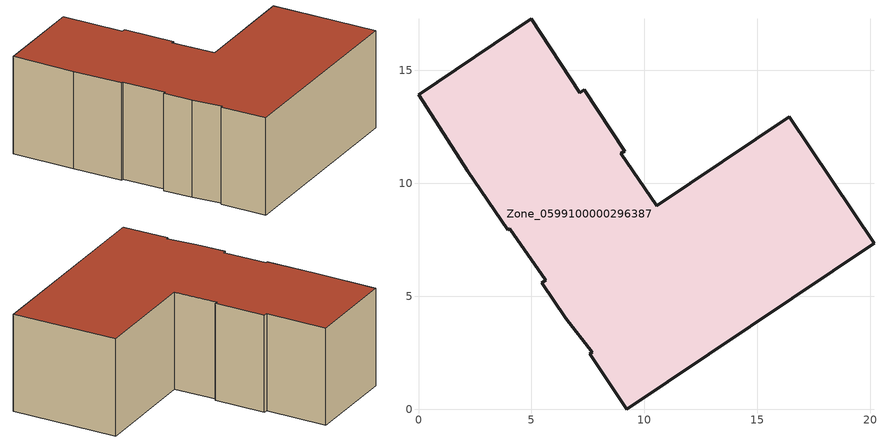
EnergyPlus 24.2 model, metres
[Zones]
Zone_0599100000296387
 floor ground (C_G): 7.58,2.45 7.7,2.53 6.52,4.03 5.47,5.59 5.63,5.71 4.03,8.01 3.95,7.95 2.18,10.54 0,13.94 4.98,17.29 7.14,14.01 7.34,14.14 9.12,11.43 8.95,11.33 10.55,9.02 16.4,12.96 20.16,7.35 9.22,0 z0
 wall outside (C_F): 16.4,12.96 10.55,9.02 8.95,11.33 9.12,11.43 7.34,14.14 7.14,14.01 4.98,17.29 0,13.94 2.18,10.54 3.95,7.95 4.03,8.01 5.63,5.71 5.47,5.59 6.52,4.03 7.7,2.53 7.58,2.45 9.22,0 20.16,7.35 16.4,12.96 z0:6.24
 roof outside (C_R): 7.7,2.53 7.58,2.45 9.22,0 20.16,7.35 16.4,12.96 10.55,9.02 8.95,11.33 9.12,11.43 7.34,14.14 7.14,14.01 4.98,17.29 0,13.94 2.18,10.54 3.95,7.95 4.03,8.01 5.63,5.71 5.47,5.59 6.52,4.03 z6.24
[BUILDING]
Pand.0599100000296387: North Axis=0; Terrain=City; Loads Convergence Tolerance Value=0.04; Temperature Convergence Tolerance Value=0.4; Solar Distribution=FullExterior; Maximum Number of Warmup Days=25; Minimum Number of Warmup Days=1
[Site:Location]
Rotterdam.The.Hague.AP_ZH_NLD Design_Conditions: Latitude=51.96; Longitude=4.45; Time Zone=1; Elevation=-4.5
[SITE:GROUNDTEMPERATURE:BUILDINGSURFACE]
18, 18, 18, 18, 18, 18, 18, 18, 18, 18, 18, 18
[MATERIAL] Thermal Absorptance=0.9; Solar Absorptance=0.7; Visible Absorptance=0.7
Name | Roughness | Thickness | Conductivity | Density | Specific Heat
G.D.1965 | MediumSmooth | 0.15 | 1 | 540 | 1210
F.D.1965 | Rough | 0.3 | 0.857143 | 1920 | 840
R.D.1965 | MediumRough | 0.2 | 0.08 | 1500 | 1000
[CONSTRUCTION]
C_G: G.D.1965
C_F: F.D.1965
C_R: R.D.1965
[ZONE]
Zone_0599100000296387: Type=1; Multiplier=1; Ceiling Height=Autocalculate; Volume=Autocalculate; Floor Area=autocalculate; Part of Total Floor Area=Yes
[ZONEINFILTRATION:DESIGNFLOWRATE]
Infil_Zone_0599100000296387: Zone or ZoneList or Space or SpaceList=Zone_0599100000296387; Schedule=AlwaysOn; Design Flow Rate Calculation Method=Flow/Area; Flow Rate per Floor Area=0.0042; Constant Term Coefficient=1; Temperature Term Coefficient=0; Velocity Term Coefficient=0; Velocity Squared Term Coefficient=0
[HVACTEMPLATE:ZONE:IDEALLOADSAIRSYSTEM]
Zone_0599100000296387: Maximum Heating Supply Air Temperature=50; Minimum Cooling Supply Air Temperature=13; Maximum Heating Supply Air Humidity Ratio=0.0156; Minimum Cooling Supply Air Humidity Ratio=0.0077; Heating Limit=NoLimit; Cooling Limit=NoLimit; Dehumidification Control Type=ConstantSensibleHeatRatio; Cooling Sensible Heat Ratio=0.7; Dehumidification Setpoint=60; Humidification Control Type=None; Humidification Setpoint=30; Outdoor Air Method=None; Outdoor Air Flow Rate per Person=0.00944; Outdoor Air Flow Rate per Zone Floor Area=0; Outdoor Air Flow Rate per Zone=0; Demand Controlled Ventilation Type=None; Outdoor Air Economizer Type=NoEconomizer; Heat Recovery Type=None; Sensible Heat Recovery Effectiveness=0.7; Latent Heat Recovery Effectiveness=0.65
[ZONECONTROL:THERMOSTAT]
ThermostatControl_Zone_0599100000296387: Zone or ZoneList=Zone_0599100000296387; Control Type Schedule=DualSetpointControlType; Control 1=Thermostat_Zone_0599100000296387; Temperature Difference Between Cutout And Setpoint=0
[THERMOSTATSETPOINT:DUALSETPOINT]
Thermostat_Zone_0599100000296387: Heating Setpoint Temperature Schedule=HeatingSetpoint_Zone_0599100000296387; Cooling Setpoint Temperature Schedule=CoolingSetpoint_Zone_0599100000296387
[SCHEDULE:COMPACT]
HeatingSetpoint_Zone_0599100000296387: Through: 12/31, For: AllDays, Until: 24:00, 21
CoolingSetpoint_Zone_0599100000296387: Through: 12/31, For: AllDays, Until: 24:00, 24
DualSetpointControlType: Through: 12/31, For: AllDays, Until: 24:00, 4
AlwaysOn: Through: 12/31, For: AllDays, Until: 24:00, 1
